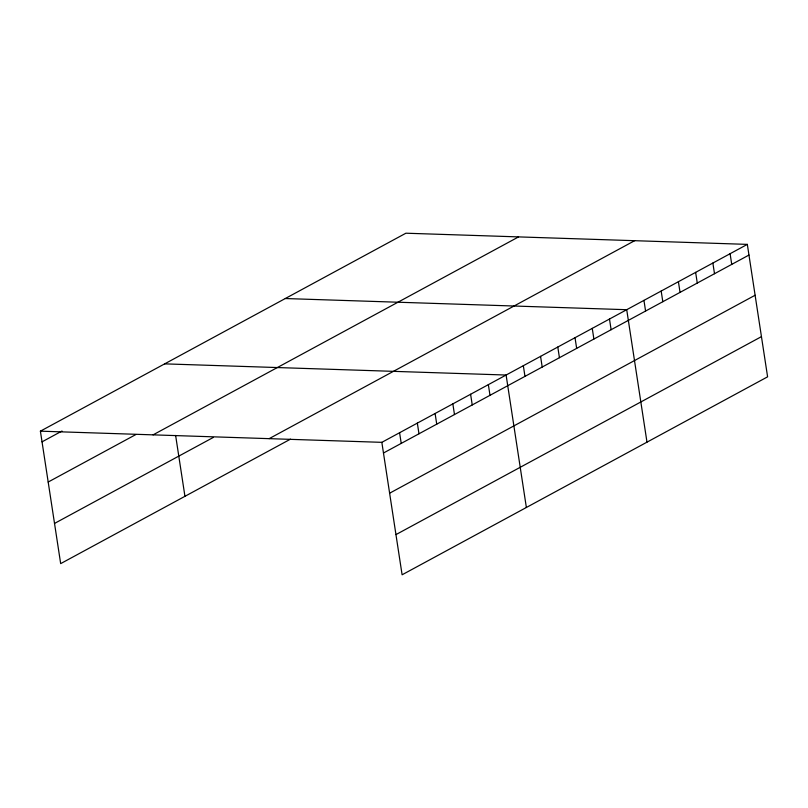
<?xml version="1.0" encoding="UTF-8"?>
<svg xmlns="http://www.w3.org/2000/svg" width="808" height="808" viewBox="0 0 808 808"><rect width="100%" height="100%" fill="white"/><g stroke="black" fill="none" stroke-linecap="round" stroke-linejoin="round"><path stroke-width="1.21" d="M290.476 439.158L60.671 563.62L40.4 431.169L405.899 233.209L747.329 244.38L767.6 376.831L402.101 574.791L381.841 442.34L747.329 244.38M42.036 441.845L62.004 431.028M48.187 482.033L135.835 434.563M153.076 434.856L518.564 236.896M54.52 523.433L213.251 437.461M269.165 438.653L634.654 240.693M383.467 453.015L748.965 255.055M389.618 493.203L755.116 295.243M395.96 534.603L761.449 336.643M285.285 298.536L626.715 309.706L646.986 442.158M164.67 363.863L506.101 375.033L526.372 507.485M40.4 431.169L381.841 442.34M730.099 253.712L731.735 264.388M712.868 263.044L714.504 273.72M695.638 272.377L697.274 283.053M678.407 281.709L680.043 292.385M661.176 291.042L662.812 301.717M643.946 300.374L645.582 311.05M609.485 319.039L611.121 329.714M592.254 328.371L593.89 339.047M575.023 337.704L576.66 348.379M557.793 347.036L559.429 357.712M540.562 356.368L542.198 367.044M523.332 365.701L524.968 376.376M488.355 384.648L489.991 395.324M470.599 394.264L472.236 404.939M452.844 403.879L454.48 414.555M435.098 413.494L436.734 424.17M417.342 423.109L418.978 433.785M399.586 432.724L401.223 443.4M175.619 435.431L184.941 496.314"/></g></svg>
